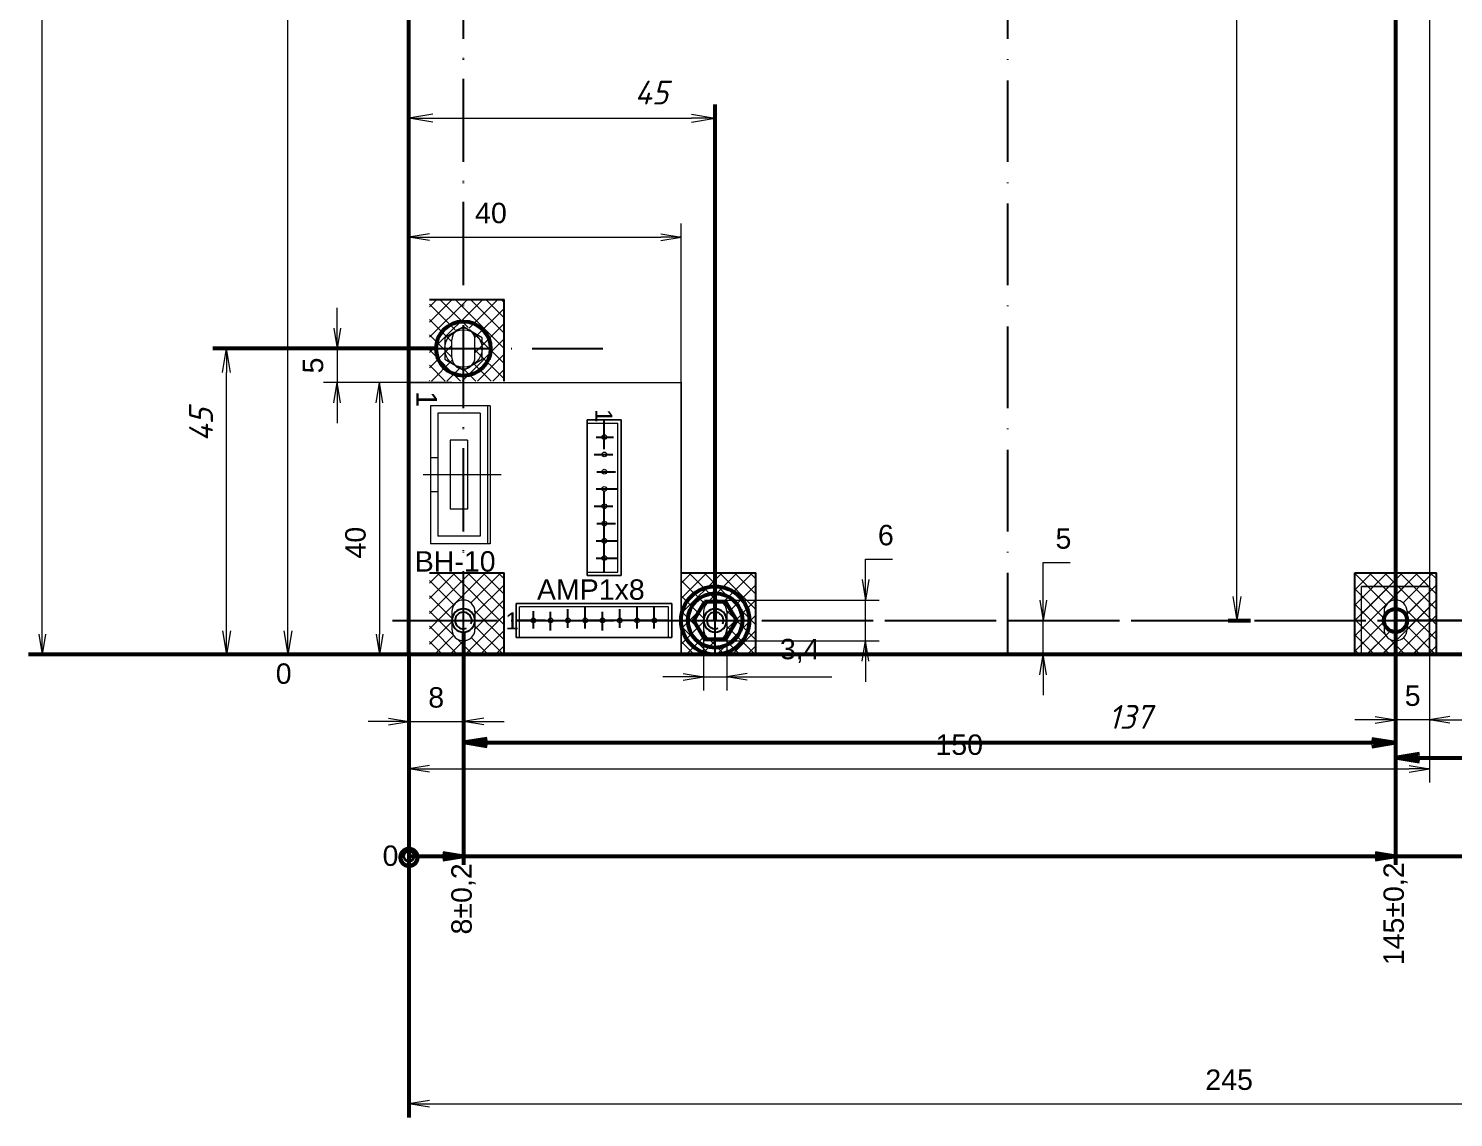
# Model space of a CAD drawing. Header units: millimetres. Extents: x 3219 to 51106, y -14166 to 2063.
# Drawn here: x 4794.7 to 5004.1, y 1692.3 to 1852.4 of the extents above; entities that cross this region are included whole.
import ezdxf

# ---------------------------------------------------------------- set-up
doc = ezdxf.new("R2010")
doc.units = ezdxf.units.MM
doc.linetypes.add('ACAD_ISO10W100', pattern=[18, 12, -3, 0, -3])
doc.layers.get('0').update_dxf_attribs({"lineweight": 53})
doc.layers.add('BP bob', color=3, linetype='Continuous')
doc.layers.add('TOP_SILK', color=6, linetype='Continuous')
for name, color, linetype, lineweight in [('TONK', 3, 'Continuous', 20), ('Оси', 3, 'ACAD_ISO10W100', 25), ('Размеры', 2, 'Continuous', 18), ('Штриховка', 80, 'Continuous', 20)]:
    doc.layers.add(name, color=color, linetype=linetype, lineweight=lineweight)
doc.styles.add('Arial', font='arial.ttf', dxfattribs={"height": 3})
doc.styles.add('Arialc', font='arial.ttf')
doc.styles.add('гост', font='GOST Common Italic.ttf')
doc.dimstyles.new('Arial', dxfattribs={"dimscale": 0, "dimtxt": 3, "dimasz": 3, "dimexe": 2, "dimexo": 0, "dimgap": 2, "dimtad": 1, "dimtoh": 1, "dimdec": 1, "dimrnd": 0.1, "dimzin": 9, "dimtxsty": 'Arial', "dimblk": 'OPEN', "dimcen": -3, "dimdle": 1.25, "dimclrd": 256, "dimclre": 256, "dimclrt": 256, "dimadec": 1, "dimazin": 2, "dimtfac": 1, "dimtdec": 1, "dimtmove": 0, "dimatfit": 3, "dimldrblk": 'DOTSMALL', "dimfxl": 2, "dimtvp": 1.5, "dimtolj": 1, "dimtzin": 1, "dimlwd": -1, "dimarcsym": 0})
doc.dimstyles.new('Arial гост', dxfattribs={"dimscale": 0, "dimtxt": 3.5, "dimasz": 3.5, "dimexe": 2, "dimexo": 0, "dimgap": 2, "dimtad": 1, "dimtoh": 1, "dimdec": 1, "dimrnd": 0.1, "dimzin": 9, "dimtxsty": 'гост', "dimblk": 'OPEN', "dimcen": -3, "dimdle": 1.25, "dimclrd": 256, "dimclre": 256, "dimclrt": 256, "dimadec": 1, "dimazin": 2, "dimtfac": 1, "dimtdec": 1, "dimtmove": 0, "dimatfit": 3, "dimldrblk": 'DOTSMALL', "dimfxl": 2, "dimtvp": 1.5, "dimtolj": 1, "dimtzin": 1, "dimlwd": -1, "dimarcsym": 0})
doc.dimstyles.new('Basa', dxfattribs={"dimtxt": 3, "dimasz": 3, "dimexe": 1.25, "dimexo": 0, "dimgap": 0, "dimtad": 0, "dimjust": 4, "dimtoh": 1, "dimdec": 1, "dimtxsty": 'Arial', "dimblk1": 'DOTSMALL', "dimblk2": 'OPEN', "dimsah": 1, "dimcen": 2.5, "dimclrd": 256, "dimclre": 256, "dimclrt": 256, "dimadec": 0, "dimazin": 0, "dimtfac": 1, "dimtdec": 1, "dimtmove": 1, "dimatfit": 3, "dimldrblk": 'OPEN', "dimfxl": 1.25, "dimarcsym": 0})

# ---------------------------------------------------------------- blocks, each defined once
blk = doc.blocks.new('_Open')
at = {"color": 0, "linetype": 'ByBlock', "lineweight": -2}
for p, q in [((-1, 0.167), (0, 0)), ((-1, -0.167), (0, 0)), ((0, 0), (-1, 0))]:
    blk.add_line(p, q, dxfattribs=at)
blk = doc.blocks.new('*D459')
at = {"layer": 'Defpoints', "color": 0, "transparency": 16777216}
for p in [(19366.6, 2809.99), (19516.6, 2769.99), (19516.6, 2753.17)]:
    blk.add_point(p, dxfattribs=at)
at = {"layer": 'Размеры', "lineweight": -2, "transparency": 16777216}
for p, q in [((19366.6, 2809.99), (19366.6, 2751.17)), ((19516.6, 2769.99), (19516.6, 2751.17))]:
    blk.add_line(p, q, dxfattribs=at)
at = {"layer": 'Размеры', "transparency": 16777216}
blk.add_line((19369.6, 2753.17), (19513.6, 2753.17), dxfattribs=at)
at = {"layer": 'Размеры', "transparency": 16777216, "xscale": 3, "yscale": 3, "zscale": 3, "rotation": 180}
blk.add_blockref('_Open', (19366.6, 2753.17), dxfattribs=at)
at = {"layer": 'Размеры', "transparency": 16777216, "xscale": 3, "yscale": 3, "zscale": 3}
blk.add_blockref('_Open', (19516.6, 2753.17), dxfattribs=at)
at = {"layer": 'Размеры', "transparency": 16777216, "insert": (19447.47, 2756.71), "char_height": 3, "attachment_point": 5, "style": 'Arial'}
blk.add_mtext('\\A1;150', dxfattribs=at)
blk = doc.blocks.new('_DotSmall')
at = {"color": 0, "linetype": 'ByBlock', "const_width": 0.5}
blk.add_lwpolyline([(-0.0625, 0, 1), (0.0625, 0, 1)], format="xyb", close=True, dxfattribs=at)
blk = doc.blocks.new('*D458')
at = {"layer": 'Defpoints', "color": 0, "transparency": 16777216}
for p in [(19516.6, 2999.99), (19515.76, 2769.99), (19535.82, 2769.99)]:
    blk.add_point(p, dxfattribs=at)
at = {"layer": 'Размеры', "lineweight": -2, "transparency": 16777216}
for p, q in [((19516.6, 2999.99), (19537.82, 2999.99)), ((19515.76, 2769.99), (19537.82, 2769.99))]:
    blk.add_line(p, q, dxfattribs=at)
at = {"layer": 'Размеры', "transparency": 16777216}
blk.add_line((19535.82, 2996.99), (19535.82, 2772.99), dxfattribs=at)
at = {"layer": 'Размеры', "transparency": 16777216, "xscale": 3, "yscale": 3, "zscale": 3}
for p, rotation in [((19535.82, 2999.99), 90), ((19535.82, 2769.99), 270)]:
    blk.add_blockref('_Open', p, dxfattribs=dict(at, rotation=rotation))
at = {"layer": 'Размеры', "transparency": 16777216, "insert": (19532.29, 2895.36), "char_height": 3, "attachment_point": 5, "rotation": 90, "style": 'Arial'}
blk.add_mtext('\\A1;230', dxfattribs=at)
blk = doc.blocks.new('*D460')
at = {"layer": 'Defpoints', "color": 0, "transparency": 16777216}
for p in [(19366.6, 2809.99), (19374.6, 2769.99), (19374.6, 2760.13)]:
    blk.add_point(p, dxfattribs=at)
at = {"layer": 'Размеры', "lineweight": -2, "transparency": 16777216}
for p, q in [((19366.6, 2809.99), (19366.6, 2758.13)), ((19374.6, 2769.99), (19374.6, 2758.13))]:
    blk.add_line(p, q, dxfattribs=at)
at = {"layer": 'Размеры', "transparency": 16777216}
for p, q in [((19363.6, 2760.13), (19360.6, 2760.13)), ((19366.6, 2760.13), (19374.6, 2760.13)), ((19377.6, 2760.13), (19380.6, 2760.13))]:
    blk.add_line(p, q, dxfattribs=at)
at = {"layer": 'Размеры', "transparency": 16777216, "xscale": 3, "yscale": 3, "zscale": 3}
blk.add_blockref('_Open', (19366.6, 2760.13), dxfattribs=at)
at = {"layer": 'Размеры', "transparency": 16777216, "xscale": 3, "yscale": 3, "zscale": 3, "rotation": 180}
blk.add_blockref('_Open', (19374.6, 2760.13), dxfattribs=at)
at = {"layer": 'Размеры', "transparency": 16777216, "insert": (19370.6, 2763.66), "char_height": 3, "attachment_point": 5, "style": 'Arial'}
blk.add_mtext('\\A1;8', dxfattribs=at)
blk = doc.blocks.new('*D461')
at = {"layer": 'Defpoints', "color": 0, "transparency": 16777216}
for p in [(19511.61, 2769.99), (19516.6, 2769.99), (19511.61, 2760.39)]:
    blk.add_point(p, dxfattribs=at)
at = {"layer": 'Размеры', "lineweight": -2, "transparency": 16777216}
for p, q in [((19511.61, 2769.99), (19511.61, 2758.39)), ((19516.6, 2769.99), (19516.6, 2758.39))]:
    blk.add_line(p, q, dxfattribs=at)
at = {"layer": 'Размеры', "transparency": 16777216}
for p, q in [((19508.61, 2760.39), (19505.61, 2760.39)), ((19516.6, 2760.39), (19511.61, 2760.39)), ((19519.6, 2760.39), (19522.6, 2760.39))]:
    blk.add_line(p, q, dxfattribs=at)
at = {"layer": 'Размеры', "transparency": 16777216, "xscale": 3, "yscale": 3, "zscale": 3}
blk.add_blockref('_Open', (19511.61, 2760.39), dxfattribs=at)
at = {"layer": 'Размеры', "transparency": 16777216, "xscale": 3, "yscale": 3, "zscale": 3, "rotation": 180}
blk.add_blockref('_Open', (19516.6, 2760.39), dxfattribs=at)
at = {"layer": 'Размеры', "transparency": 16777216, "insert": (19514.11, 2763.91), "char_height": 3, "attachment_point": 5, "style": 'Arial'}
blk.add_mtext('\\A1;5', dxfattribs=at)
blk = doc.blocks.new('*D462')
at = {"layer": 'Defpoints', "color": 0, "transparency": 16777216}
for p in [(19459.8, 2774.99), (19460.64, 2774.99), (19460.64, 2769.99)]:
    blk.add_point(p, dxfattribs=at)
at = {"layer": 'Размеры', "transparency": 16777216}
for p, q in [((19459.8, 2777.99), (19459.8, 2783.5)), ((19459.8, 2783.5), (19463.79, 2783.5)), ((19459.8, 2769.99), (19459.8, 2774.99)), ((19459.8, 2766.99), (19459.8, 2763.99))]:
    blk.add_line(p, q, dxfattribs=at)
at = {"layer": 'Размеры', "lineweight": -2, "transparency": 16777216}
for p, q in [((19460.64, 2774.99), (19457.8, 2774.99)), ((19460.64, 2769.99), (19457.8, 2769.99))]:
    blk.add_line(p, q, dxfattribs=at)
at = {"layer": 'Размеры', "transparency": 16777216, "xscale": 3, "yscale": 3, "zscale": 3}
for p, rotation in [((19459.8, 2774.99), 270), ((19459.8, 2769.99), 90)]:
    blk.add_blockref('_Open', p, dxfattribs=dict(at, rotation=rotation))
at = {"layer": 'Размеры', "transparency": 16777216, "insert": (19462.79, 2787.02), "char_height": 3, "attachment_point": 5, "style": 'Arial'}
blk.add_mtext('\\A1;5', dxfattribs=at)
blk = doc.blocks.new('*D471')
at = {"layer": 'Defpoints', "color": 0, "transparency": 16777216}
for p in [(19406.6, 2831.34), (19366.6, 2809.99), (19406.6, 2769.99)]:
    blk.add_point(p, dxfattribs=at)
at = {"layer": 'Размеры', "lineweight": -2, "transparency": 16777216}
for p, q in [((19366.6, 2809.99), (19366.6, 2833.34)), ((19406.6, 2769.99), (19406.6, 2833.34))]:
    blk.add_line(p, q, dxfattribs=at)
at = {"layer": 'Размеры', "transparency": 16777216}
blk.add_line((19369.6, 2831.34), (19403.6, 2831.34), dxfattribs=at)
at = {"layer": 'Размеры', "transparency": 16777216, "xscale": 3, "yscale": 3, "zscale": 3, "rotation": 180}
blk.add_blockref('_Open', (19366.6, 2831.34), dxfattribs=at)
at = {"layer": 'Размеры', "transparency": 16777216, "xscale": 3, "yscale": 3, "zscale": 3}
blk.add_blockref('_Open', (19406.6, 2831.34), dxfattribs=at)
at = {"layer": 'Размеры', "transparency": 16777216, "insert": (19378.65, 2834.87), "char_height": 3, "attachment_point": 5, "style": 'Arial'}
blk.add_mtext('\\A1;40', dxfattribs=at)
blk = doc.blocks.new('*D472')
at = {"layer": 'Defpoints', "color": 0, "transparency": 16777216}
for p in [(19366.6, 2809.99), (19362.28, 2769.99), (19406.6, 2769.99)]:
    blk.add_point(p, dxfattribs=at)
at = {"layer": 'Размеры', "lineweight": -2, "transparency": 16777216}
for p, q in [((19366.6, 2809.99), (19360.28, 2809.99)), ((19406.6, 2769.99), (19360.28, 2769.99))]:
    blk.add_line(p, q, dxfattribs=at)
at = {"layer": 'Размеры', "transparency": 16777216}
blk.add_line((19362.28, 2806.99), (19362.28, 2772.99), dxfattribs=at)
at = {"layer": 'Размеры', "transparency": 16777216, "xscale": 3, "yscale": 3, "zscale": 3}
for p, rotation in [((19362.28, 2809.99), 90), ((19362.28, 2769.99), 270)]:
    blk.add_blockref('_Open', p, dxfattribs=dict(at, rotation=rotation))
at = {"layer": 'Размеры', "transparency": 16777216, "insert": (19358.75, 2786.43), "char_height": 3, "attachment_point": 5, "rotation": 90, "style": 'Arial'}
blk.add_mtext('\\A1;40', dxfattribs=at)
blk = doc.blocks.new('*D473')
at = {"layer": 'Defpoints', "color": 0, "transparency": 16777216}
for p in [(19409.9, 2774.99), (19413.3, 2774.99), (19413.3, 2766.71)]:
    blk.add_point(p, dxfattribs=at)
at = {"layer": 'Размеры', "lineweight": -2, "transparency": 16777216}
for p, q in [((19409.9, 2774.99), (19409.9, 2764.71)), ((19413.3, 2774.99), (19413.3, 2764.71))]:
    blk.add_line(p, q, dxfattribs=at)
at = {"layer": 'Размеры', "transparency": 16777216}
for p, q in [((19406.9, 2766.71), (19403.9, 2766.71)), ((19409.9, 2766.71), (19413.3, 2766.71)), ((19416.3, 2766.71), (19428.75, 2766.71))]:
    blk.add_line(p, q, dxfattribs=at)
at = {"layer": 'Размеры', "transparency": 16777216, "xscale": 3, "yscale": 3, "zscale": 3}
blk.add_blockref('_Open', (19409.9, 2766.71), dxfattribs=at)
at = {"layer": 'Размеры', "transparency": 16777216, "xscale": 3, "yscale": 3, "zscale": 3, "rotation": 180}
blk.add_blockref('_Open', (19413.3, 2766.71), dxfattribs=at)
at = {"layer": 'Размеры', "transparency": 16777216, "insert": (19424.03, 2770.51), "char_height": 3, "attachment_point": 5, "style": 'Arial'}
blk.add_mtext('\\A1;3,4', dxfattribs=at)
blk = doc.blocks.new('*D474')
at = {"layer": 'Defpoints', "color": 0, "transparency": 16777216}
for p in [(19411.6, 2777.99), (19411.6, 2771.99), (19433.7, 2771.99)]:
    blk.add_point(p, dxfattribs=at)
at = {"layer": 'Размеры', "transparency": 16777216}
for p, q in [((19433.7, 2780.99), (19433.7, 2783.99)), ((19433.7, 2783.99), (19437.68, 2783.99)), ((19433.7, 2771.99), (19433.7, 2777.99)), ((19433.7, 2768.99), (19433.7, 2765.99))]:
    blk.add_line(p, q, dxfattribs=at)
at = {"layer": 'Размеры', "lineweight": -2, "transparency": 16777216}
for p, q in [((19411.6, 2777.99), (19435.7, 2777.99)), ((19411.6, 2771.99), (19435.7, 2771.99))]:
    blk.add_line(p, q, dxfattribs=at)
at = {"layer": 'Размеры', "transparency": 16777216, "xscale": 3, "yscale": 3, "zscale": 3}
for p, rotation in [((19433.7, 2777.99), 270), ((19433.7, 2771.99), 90)]:
    blk.add_blockref('_Open', p, dxfattribs=dict(at, rotation=rotation))
at = {"layer": 'Размеры', "transparency": 16777216, "insert": (19436.69, 2787.52), "char_height": 3, "attachment_point": 5, "style": 'Arial'}
blk.add_mtext('\\A1;6', dxfattribs=at)
blk = doc.blocks.new('A$C81439d71')
for p, q in [((-7.83, 5), (-7.83, 0)), ((-7.83, 5), (15.07, 5)), ((-7.83, 0), (-7.83, 5)), ((15.07, 5), (-7.83, 5)), ((-7.33, 0), (-7.33, 4.5)), ((14.57, 4.5), (-7.33, 4.5)), ((14.57, 0), (14.57, 4.5)), ((15.07, 5), (15.07, 0)), ((15.07, 0), (15.07, 5)), ((-7.83, 0), (15.07, 0)), ((15.07, 0), (-7.83, 0))]:
    blk.add_line(p, q)
for centre in [(-5.29, 2.5), (-2.75, 2.5), (-0.21, 2.5), (2.33, 2.5), (4.87, 2.5), (7.41, 2.5), (9.95, 2.5), (12.49, 2.5)]:
    blk.add_circle(centre, 0.35)
at = {"layer": 'Оси'}
for p, q in [((2.33, 1.32), (2.33, 4.45)), ((9.95, 1.32), (9.95, 4.45)), ((12.49, 1.32), (12.49, 4.45)), ((14.57, 2.5), (-7.83, 2.5)), ((-5.29, 1.32), (-5.29, 3.86)), ((-2.75, 1.03), (-2.75, 3.76)), ((-0.21, 1.42), (-0.21, 4.15)), ((4.87, 1.03), (4.87, 3.76)), ((7.41, 1.42), (7.41, 4.15))]:
    blk.add_line(p, q, dxfattribs=at)
at = {"style": 'Arialc'}
blk.add_text('1', height=2.5, dxfattribs=at).set_placement((-9.4, 1.18))
blk = doc.blocks.new('*D475')
at = {"layer": 'Defpoints', "color": 0, "transparency": 16777216}
for p in [(19374.08, 2814.96), (19356.04, 2809.99), (19372.9, 2809.99)]:
    blk.add_point(p, dxfattribs=at)
at = {"layer": 'Размеры', "transparency": 16777216}
for p, q in [((19356.04, 2817.96), (19356.04, 2820.96)), ((19356.04, 2814.96), (19356.04, 2809.99)), ((19356.04, 2806.99), (19356.04, 2803.99))]:
    blk.add_line(p, q, dxfattribs=at)
at = {"layer": 'Размеры', "lineweight": -2, "transparency": 16777216}
for p, q in [((19374.08, 2814.96), (19354.04, 2814.96)), ((19372.9, 2809.99), (19354.04, 2809.99))]:
    blk.add_line(p, q, dxfattribs=at)
at = {"layer": 'Размеры', "transparency": 16777216, "xscale": 3, "yscale": 3, "zscale": 3}
for p, rotation in [((19356.04, 2814.96), 270), ((19356.04, 2809.99), 90)]:
    blk.add_blockref('_Open', p, dxfattribs=dict(at, rotation=rotation))
at = {"layer": 'Размеры', "transparency": 16777216, "insert": (19352.51, 2812.47), "char_height": 3, "attachment_point": 5, "rotation": 90, "style": 'Arial'}
blk.add_mtext('\\A1;5', dxfattribs=at)
blk = doc.blocks.new('*D599')
at = {"layer": 'Defpoints', "color": 0, "transparency": 16777216}
for p in [(0, 0), (8, 0), (8, -29.65)]:
    blk.add_point(p, dxfattribs=at)
at = {"layer": 'Размеры', "lineweight": -2, "transparency": 16777216}
for p, q in [((0, 0), (0, -30.9)), ((8, 0), (8, -30.9)), ((0, -29.65), (5, -29.65))]:
    blk.add_line(p, q, dxfattribs=at)
at = {"layer": 'Размеры', "lineweight": -2, "transparency": 16777216, "xscale": 3, "yscale": 3, "zscale": 3, "rotation": 180}
blk.add_blockref('_DotSmall', (0, -29.65), dxfattribs=at)
at = {"layer": 'Размеры', "lineweight": -2, "transparency": 16777216, "xscale": 3, "yscale": 3, "zscale": 3}
blk.add_blockref('_Open', (8, -29.65), dxfattribs=at)
at = {"layer": 'Размеры', "transparency": 16777216, "insert": (8, -35.93), "char_height": 3, "attachment_point": 5, "rotation": 90, "style": 'Arial'}
blk.add_mtext('8±0,2', dxfattribs=at)
blk = doc.blocks.new('*D600')
at = {"layer": 'Defpoints', "color": 0, "transparency": 16777216}
for p in [(0, 0), (235, 0.84), (235, -29.65)]:
    blk.add_point(p, dxfattribs=at)
at = {"layer": 'Размеры', "lineweight": -2, "transparency": 16777216}
for p, q in [((0, 0), (0, -30.9)), ((235, 0.84), (235, -30.9)), ((0, -29.65), (232, -29.65))]:
    blk.add_line(p, q, dxfattribs=at)
at = {"layer": 'Размеры', "lineweight": -2, "transparency": 16777216, "xscale": 3, "yscale": 3, "zscale": 3, "rotation": 180}
blk.add_blockref('_DotSmall', (0, -29.65), dxfattribs=at)
at = {"layer": 'Размеры', "lineweight": -2, "transparency": 16777216, "xscale": 3, "yscale": 3, "zscale": 3}
blk.add_blockref('_Open', (235, -29.65), dxfattribs=at)
at = {"layer": 'Размеры', "transparency": 16777216, "insert": (235, -38.29), "char_height": 3, "attachment_point": 5, "rotation": 90, "style": 'Arial'}
blk.add_mtext('235±0,2', dxfattribs=at)
blk = doc.blocks.new('*D601')
at = {"layer": 'Defpoints', "color": 0, "transparency": 16777216}
for p in [(240, 21.6), (0, 0), (240, -29.65)]:
    blk.add_point(p, dxfattribs=at)
at = {"layer": 'Размеры', "lineweight": -2, "transparency": 16777216}
for p, q in [((240, 21.6), (240, -30.9)), ((0, 0), (0, -30.9)), ((0, -29.65), (237, -29.65))]:
    blk.add_line(p, q, dxfattribs=at)
at = {"layer": 'Размеры', "lineweight": -2, "transparency": 16777216, "xscale": 3, "yscale": 3, "zscale": 3, "rotation": 180}
blk.add_blockref('_DotSmall', (0, -29.65), dxfattribs=at)
at = {"layer": 'Размеры', "lineweight": -2, "transparency": 16777216, "xscale": 3, "yscale": 3, "zscale": 3}
blk.add_blockref('_Open', (240, -29.65), dxfattribs=at)
at = {"layer": 'Размеры', "transparency": 16777216, "insert": (240, -38.29), "char_height": 3, "attachment_point": 5, "rotation": 90, "style": 'Arial'}
blk.add_mtext('240±0,2', dxfattribs=at)
blk = doc.blocks.new('*D608')
at = {"layer": 'Defpoints', "color": 0, "transparency": 16777216}
for p in [(0, 0), (245, 0), (245, -66.06)]:
    blk.add_point(p, dxfattribs=at)
at = {"layer": 'Размеры', "lineweight": -2, "transparency": 16777216}
for p, q in [((0, 0), (0, -68.06)), ((245, 0), (245, -68.06))]:
    blk.add_line(p, q, dxfattribs=at)
at = {"layer": 'Размеры', "transparency": 16777216}
blk.add_line((3, -66.06), (242, -66.06), dxfattribs=at)
at = {"layer": 'Размеры', "transparency": 16777216, "xscale": 3, "yscale": 3, "zscale": 3, "rotation": 180}
blk.add_blockref('_Open', (0, -66.06), dxfattribs=at)
at = {"layer": 'Размеры', "transparency": 16777216, "xscale": 3, "yscale": 3, "zscale": 3}
blk.add_blockref('_Open', (245, -66.06), dxfattribs=at)
at = {"layer": 'Размеры', "transparency": 16777216, "insert": (120.54, -62.53), "char_height": 3, "attachment_point": 5, "style": 'Arial'}
blk.add_mtext('\\A1;245', dxfattribs=at)
blk = doc.blocks.new('*D609')
at = {"layer": 'Defpoints', "color": 0, "transparency": 16777216}
for p in [(-53.92, 230), (0, 230), (0, 0)]:
    blk.add_point(p, dxfattribs=at)
at = {"layer": 'Размеры', "lineweight": -2, "transparency": 16777216}
for p, q in [((0, 230), (-55.92, 230)), ((0, 0), (-55.92, 0))]:
    blk.add_line(p, q, dxfattribs=at)
at = {"layer": 'Размеры', "transparency": 16777216}
blk.add_line((-53.92, 3), (-53.92, 227), dxfattribs=at)
at = {"layer": 'Размеры', "transparency": 16777216, "xscale": 3, "yscale": 3, "zscale": 3}
for p, rotation in [((-53.92, 230), 90), ((-53.92, 0), 270)]:
    blk.add_blockref('_Open', p, dxfattribs=dict(at, rotation=rotation))
at = {"layer": 'Размеры', "transparency": 16777216, "insert": (-57.45, 158.94), "char_height": 3, "attachment_point": 5, "rotation": 90, "style": 'Arial'}
blk.add_mtext('\\A1;230', dxfattribs=at)
blk = doc.blocks.new('*D611')
at = {"layer": 'Defpoints', "color": 0, "transparency": 16777216}
for p in [(145, 207.55), (0, 0), (145, -29.65)]:
    blk.add_point(p, dxfattribs=at)
at = {"layer": 'Размеры', "lineweight": -2, "transparency": 16777216}
for p, q in [((145, 207.55), (145, -30.9)), ((0, 0), (0, -30.9)), ((0, -29.65), (142, -29.65))]:
    blk.add_line(p, q, dxfattribs=at)
at = {"layer": 'Размеры', "lineweight": -2, "transparency": 16777216, "xscale": 3, "yscale": 3, "zscale": 3, "rotation": 180}
blk.add_blockref('_DotSmall', (0, -29.65), dxfattribs=at)
at = {"layer": 'Размеры', "lineweight": -2, "transparency": 16777216, "xscale": 3, "yscale": 3, "zscale": 3}
blk.add_blockref('_Open', (145, -29.65), dxfattribs=at)
at = {"layer": 'Размеры', "transparency": 16777216, "insert": (145, -38.12), "char_height": 3, "attachment_point": 5, "rotation": 90, "style": 'Arial'}
blk.add_mtext('145±0,2', dxfattribs=at)
blk = doc.blocks.new('*D617')
at = {"lineweight": -2, "transparency": 16777216}
for p, q in [((145, 5), (145, -14.96)), ((8, 3.3), (8, -14.96))]:
    blk.add_line(p, q, dxfattribs=at)
at = {"transparency": 16777216}
blk.add_line((11.5, -12.96), (141.5, -12.96), dxfattribs=at)
at = {"layer": 'Defpoints', "color": 0, "transparency": 16777216}
for p in [(145, 5), (8, 3.3), (145, -12.96)]:
    blk.add_point(p, dxfattribs=at)
at = {"transparency": 16777216, "xscale": 3.5, "yscale": 3.5, "zscale": 3.5, "rotation": 180}
blk.add_blockref('_Open', (8, -12.96), dxfattribs=at)
at = {"transparency": 16777216, "xscale": 3.5, "yscale": 3.5, "zscale": 3.5}
blk.add_blockref('_Open', (145, -12.96), dxfattribs=at)
at = {"transparency": 16777216, "insert": (105.95, -9.18), "char_height": 3.5, "attachment_point": 5, "style": 'гост'}
blk.add_mtext('\\A1;137', dxfattribs=at)
blk = doc.blocks.new('*D618')
at = {"lineweight": -2, "transparency": 16777216}
for p, q in [((145, 5), (145, -17.21)), ((235, 5), (235, -17.21))]:
    blk.add_line(p, q, dxfattribs=at)
at = {"transparency": 16777216}
blk.add_line((148.5, -15.21), (231.5, -15.21), dxfattribs=at)
at = {"layer": 'Defpoints', "color": 0, "transparency": 16777216}
for p in [(145, 5), (235, 5), (235, -15.21)]:
    blk.add_point(p, dxfattribs=at)
at = {"transparency": 16777216, "xscale": 3.5, "yscale": 3.5, "zscale": 3.5, "rotation": 180}
blk.add_blockref('_Open', (145, -15.21), dxfattribs=at)
at = {"transparency": 16777216, "xscale": 3.5, "yscale": 3.5, "zscale": 3.5}
blk.add_blockref('_Open', (235, -15.21), dxfattribs=at)
at = {"transparency": 16777216, "insert": (205.48, -11.46), "char_height": 3.5, "attachment_point": 5, "style": 'гост'}
blk.add_mtext('\\A1;90', dxfattribs=at)
blk = doc.blocks.new('*D621')
at = {"layer": 'Defpoints', "color": 0, "transparency": 16777216}
for p in [(45, 78.85), (0, 40), (45, 5)]:
    blk.add_point(p, dxfattribs=at)
at = {"layer": 'Размеры', "lineweight": -2, "transparency": 16777216}
for p, q in [((0, 40), (0, 80.85)), ((45, 5), (45, 80.85))]:
    blk.add_line(p, q, dxfattribs=at)
at = {"layer": 'Размеры', "transparency": 16777216}
blk.add_line((3.5, 78.85), (41.5, 78.85), dxfattribs=at)
at = {"layer": 'Размеры', "transparency": 16777216, "xscale": 3.5, "yscale": 3.5, "zscale": 3.5, "rotation": 180}
blk.add_blockref('_Open', (0, 78.85), dxfattribs=at)
at = {"layer": 'Размеры', "transparency": 16777216, "xscale": 3.5, "yscale": 3.5, "zscale": 3.5}
blk.add_blockref('_Open', (45, 78.85), dxfattribs=at)
at = {"layer": 'Размеры', "transparency": 16777216, "insert": (35.63, 82.6), "char_height": 3.5, "attachment_point": 5, "style": 'гост'}
blk.add_mtext('\\A1;45', dxfattribs=at)
blk = doc.blocks.new('*D622')
at = {"layer": 'Defpoints', "color": 0, "transparency": 16777216}
for p in [(-26.81, 44.97), (4, 44.97), (0, 0)]:
    blk.add_point(p, dxfattribs=at)
at = {"layer": 'Размеры', "lineweight": -2, "transparency": 16777216}
for p, q in [((4, 44.97), (-28.81, 44.97)), ((0, 0), (-28.81, 0))]:
    blk.add_line(p, q, dxfattribs=at)
at = {"layer": 'Размеры', "transparency": 16777216}
blk.add_line((-26.81, 3.5), (-26.81, 41.47), dxfattribs=at)
at = {"layer": 'Размеры', "transparency": 16777216, "xscale": 3.5, "yscale": 3.5, "zscale": 3.5}
for p, rotation in [((-26.81, 44.97), 90), ((-26.81, 0), 270)]:
    blk.add_blockref('_Open', p, dxfattribs=dict(at, rotation=rotation))
at = {"layer": 'Размеры', "transparency": 16777216, "insert": (-30.56, 33.76), "char_height": 3.5, "attachment_point": 5, "rotation": 90, "style": 'гост'}
blk.add_mtext('\\A1;45', dxfattribs=at)
blk = doc.blocks.new('*D623')
at = {"layer": 'Defpoints', "color": 0, "transparency": 16777216}
for p in [(-17.82, 185.03), (-2.82, 185.03), (-2.82, 0)]:
    blk.add_point(p, dxfattribs=at)
at = {"layer": 'Размеры', "lineweight": -2, "transparency": 16777216}
for p, q in [((-2.82, 185.03), (-19.82, 185.03)), ((-2.82, 0), (-19.82, 0))]:
    blk.add_line(p, q, dxfattribs=at)
at = {"layer": 'Размеры', "transparency": 16777216}
blk.add_line((-17.82, 3.5), (-17.82, 181.53), dxfattribs=at)
at = {"layer": 'Размеры', "transparency": 16777216, "xscale": 3.5, "yscale": 3.5, "zscale": 3.5}
for p, rotation in [((-17.82, 185.03), 90), ((-17.82, 0), 270)]:
    blk.add_blockref('_Open', p, dxfattribs=dict(at, rotation=rotation))
at = {"layer": 'Размеры', "transparency": 16777216, "insert": (-21.57, 141.3), "char_height": 3.5, "attachment_point": 5, "rotation": 90, "style": 'гост'}
blk.add_mtext('\\A1;185', dxfattribs=at)
blk = doc.blocks.new('*D624')
at = {"layer": 'Defpoints', "color": 0, "transparency": 16777216}
for p in [(121.66, 225), (136.73, 225), (120.39, 5)]:
    blk.add_point(p, dxfattribs=at)
at = {"layer": 'Размеры', "lineweight": -2, "transparency": 16777216}
for p, q in [((136.73, 225), (119.66, 225)), ((120.39, 5), (123.66, 5))]:
    blk.add_line(p, q, dxfattribs=at)
at = {"layer": 'Размеры', "transparency": 16777216}
blk.add_line((121.66, 8.5), (121.66, 221.5), dxfattribs=at)
at = {"layer": 'Размеры', "transparency": 16777216, "xscale": 3.5, "yscale": 3.5, "zscale": 3.5}
for p, rotation in [((121.66, 225), 90), ((121.66, 5), 270)]:
    blk.add_blockref('_Open', p, dxfattribs=dict(at, rotation=rotation))
at = {"layer": 'Размеры', "transparency": 16777216, "insert": (117.91, 136.23), "char_height": 3.5, "attachment_point": 5, "rotation": 90, "style": 'гост'}
blk.add_mtext('\\A1;220', dxfattribs=at)
blk = doc.blocks.new('A$C190b9617')
at = {"layer": 'Штриховка'}
h = blk.add_hatch(dxfattribs=at)
h.set_pattern_fill('ANSI37', color=256, scale=0.5)
h.set_pattern_definition([(45, (-1711.8687, -3016.3466), (-1.122532, 1.122532), []), (135, (-1711.8687, -3016.3466), (-1.122532, -1.122532), [])])
h.paths.add_polyline_path([(14, 40.2), (8, 40.2), (8, 42.2, 0.414214), (9.7, 43.9), (9.7, 45.2), (14, 45.2)])
h.paths.add_polyline_path([(14, 45.2), (9.7, 45.2), (9.7, 46.5, 0.414214), (8, 48.2), (8, 52.2), (14, 52.2)])
edge = h.paths.add_edge_path()
edge.add_line((3.01, 40.2), (3.01, 45.2))
edge.add_line((3.01, 45.2), (6.3, 45.2))
edge.add_line((6.3, 45.2), (6.3, 43.9))
edge.add_arc((8, 43.9), 1.7, 180, 270)
edge.add_line((8, 42.2), (8, 40.2))
edge.add_line((8, 40.2), (3.01, 40.2))
edge = h.paths.add_edge_path()
edge.add_line((3.01, 45.2), (3.01, 52.2))
edge.add_line((3.01, 52.2), (8, 52.2))
edge.add_line((8, 52.2), (8, 48.2))
edge.add_arc((8, 46.5), 1.7, 90, 180)
edge.add_line((6.3, 46.5), (6.3, 45.2))
edge.add_line((6.3, 45.2), (3.01, 45.2))
h = blk.add_hatch(dxfattribs=at)
h.set_pattern_fill('ANSI37', color=256, scale=0.5)
h.set_pattern_definition([(45, (-1711.8687, -2976.1466), (-1.122532, 1.122532), []), (135, (-1711.8687, -2976.1466), (-1.122532, -1.122532), [])])
h.paths.add_polyline_path([(14, 0), (8, 0), (8, 2, 0.414214), (9.7, 3.7), (9.7, 5), (14, 5)])
h.paths.add_polyline_path([(14, 5), (9.7, 5), (9.7, 6.3, 0.414214), (8, 8), (8, 12), (14, 12)])
edge = h.paths.add_edge_path()
edge.add_line((3.01, 0), (3.01, 5))
edge.add_line((3.01, 5), (6.3, 5))
edge.add_line((6.3, 5), (6.3, 3.7))
edge.add_arc((8, 3.7), 1.7, 180, 270)
edge.add_line((8, 2), (8, 0))
edge.add_line((8, 0), (3.01, 0))
edge = h.paths.add_edge_path()
edge.add_line((3.01, 5), (3.01, 12))
edge.add_line((3.01, 12), (8, 12))
edge.add_line((8, 12), (8, 8))
edge.add_arc((8, 6.3), 1.7, 90, 180)
edge.add_line((6.3, 6.3), (6.3, 5))
edge.add_line((6.3, 5), (3.01, 5))
h = blk.add_hatch(dxfattribs=at)
h.set_pattern_fill('ANSI37', color=256, scale=0.5)
h.set_pattern_definition([(45, (-1674.8687, -2976.1466), (-1.122532, 1.122532), []), (135, (-1674.8687, -2976.1466), (-1.122532, -1.122532), [])])
h.paths.add_polyline_path([(51, 0), (45, 0), (45, 2, 0.414214), (46.7, 3.7), (46.7, 5), (51, 5)])
h.paths.add_polyline_path([(51, 5), (46.7, 5), (46.7, 6.3, 0.414214), (45, 8), (45, 12), (51, 12)])
edge = h.paths.add_edge_path()
edge.add_line((40.01, 0), (40.01, 5))
edge.add_line((40.01, 5), (43.3, 5))
edge.add_line((43.3, 5), (43.3, 3.7))
edge.add_arc((45, 3.7), 1.7, 180, 270)
edge.add_line((45, 2), (45, 0))
edge.add_line((45, 0), (40.01, 0))
edge = h.paths.add_edge_path()
edge.add_line((40.01, 5), (40.01, 12))
edge.add_line((40.01, 12), (45, 12))
edge.add_line((45, 12), (45, 8))
edge.add_arc((45, 6.3), 1.7, 90, 180)
edge.add_line((43.3, 6.3), (43.3, 5))
edge.add_line((43.3, 5), (40.01, 5))
h = blk.add_hatch(dxfattribs=at)
h.set_pattern_fill('ANSI37', color=256, scale=0.5)
h.set_pattern_definition([(45, (-1574.8687, -2976.1466), (-1.122532, 1.122532), []), (135, (-1574.8687, -2976.1466), (-1.122532, -1.122532), [])])
h.paths.add_polyline_path([(151, 0), (145, 0), (145, 2, 0.414214), (146.7, 3.7), (146.7, 5), (151, 5)])
h.paths.add_polyline_path([(151, 5), (146.7, 5), (146.7, 6.3, 0.414214), (145, 8), (145, 12), (151, 12)])
h.paths.add_polyline_path([(145, 8, 0.414214), (143.3, 6.3), (143.3, 5), (139, 5), (139, 12), (145, 12)])
h.paths.add_polyline_path([(145, 0), (139, 0), (139, 5), (143.3, 5), (143.3, 3.7, 0.414214), (145, 2)])
for p, q in [((150, 230), (150, 0)), ((150, 230), (150, 0)), ((0, 40), (0, 190)), ((6.3, 43.67), (6.3, 46.27)), ((9.7, 43.67), (9.7, 46.27)), ((0, 40), (40.09, 40)), ((40, 40), (40, 0)), ((11.94, 36.57), (3.14, 36.57)), ((3.14, 36.57), (3.14, 16.27)), ((11.54, 36.57), (11.54, 16.27)), ((11.94, 36.57), (11.94, 16.27)), ((4.24, 35.47), (4.24, 17.37)), ((10.44, 35.47), (4.24, 35.47)), ((10.44, 35.47), (10.44, 17.37)), ((8.61, 31.5), (6.07, 31.5)), ((6.07, 31.5), (6.07, 21.34)), ((8.61, 31.5), (8.61, 21.34)), ((4.24, 28.92), (3.14, 28.92)), ((13.54, 26.42), (2.08, 26.42)), ((4.24, 23.92), (3.14, 23.92)), ((8.61, 21.34), (6.07, 21.34)), ((10.44, 17.37), (4.24, 17.37)), ((11.94, 16.27), (3.14, 16.27)), ((6.3, 6.3), (6.3, 3.7)), ((9.7, 6.3), (9.7, 3.7)), ((15.74, 7.5), (15.74, 2.5)), ((15.74, 7.5), (38.64, 7.5)), ((15.74, 2.5), (15.74, 7.5)), ((38.64, 7.5), (15.74, 7.5)), ((16.24, 2.5), (16.24, 7)), ((38.14, 7), (16.24, 7)), ((38.14, 2.5), (38.14, 7)), ((38.64, 7.5), (38.64, 2.5)), ((38.64, 2.5), (38.64, 7.5)), ((43.3, 6.3), (43.3, 3.7)), ((46.7, 6.3), (46.7, 3.7)), ((143.31, 6.3), (143.31, 3.7)), ((146.71, 6.3), (146.71, 3.7)), ((15.74, 2.5), (38.64, 2.5)), ((38.64, 2.5), (15.74, 2.5)), ((150, 0), (40, 0))]:
    blk.add_line(p, q)
for centre in [(18.28, 5), (20.82, 5), (23.36, 5), (25.9, 5), (28.44, 5), (30.98, 5), (33.52, 5), (36.06, 5)]:
    blk.add_circle(centre, 0.35)
for centre, start, end in [((8, 46.27), 0, 180), ((8, 43.67), 180, 0), ((8, 6.3), 0, 180), ((45, 6.3), 0, 180), ((145.01, 6.3), 0, 180), ((8, 3.7), 180, 0), ((45, 3.7), 180, 0), ((145.01, 3.7), 180, 0)]:
    blk.add_arc(centre, 1.7, start, end)
at = {"layer": 'BP bob'}
for p, q in [((3.01, 52.2), (14, 52.2)), ((14, 40.2), (14, 52.2)), ((3.01, 12), (14, 12)), ((14, 0), (14, 12)), ((40.01, 12), (51, 12)), ((51, 0), (51, 12)), ((139, 12), (151, 12)), ((139, 0), (139, 12)), ((139, 12), (151, 12)), ((139, 0), (139, 12)), ((151, 0), (151, 12)), ((151, 0), (151, 12))]:
    blk.add_line(p, q, dxfattribs=at)
at = {"layer": 'TOP_SILK'}
for points in [[(8, 6.7, 1), (8, 3.3, 1), (8, 6.7)], [(45, 6.7, 1), (45, 3.3, 1), (45, 6.7)]]:
    blk.add_lwpolyline(points, format="xyb", dxfattribs=at)
for centre in [(8, 5), (45, 5)]:
    blk.add_arc(centre, 1.22, 335.0273, 292.1135, dxfattribs=at)
at = {"layer": 'Оси'}
for p, q in [((8, 0.23), (8, 230.23)), ((88, 0), (88, 230)), ((145, 0), (145, 230)), ((0, 44.97), (28.48, 44.97)), ((45, 0.23), (45, 19.53)), ((145.01, 0), (145.01, 10.51)), ((18.28, 3.82), (18.28, 6.36)), ((23.36, 3.92), (23.36, 6.65)), ((25.9, 3.82), (25.9, 6.95)), ((30.98, 3.92), (30.98, 6.65)), ((33.52, 3.82), (33.52, 6.95)), ((36.06, 3.82), (36.06, 6.95)), ((0, 5), (33.75, 5)), ((2.01, 5), (13, 5)), ((38.14, 5), (15.74, 5)), ((20.82, 3.53), (20.82, 6.26)), ((28.44, 3.53), (28.44, 6.26)), ((38.12, 5), (160, 5)), ((39.01, 5), (50, 5)), ((156, 5), (145.01, 5))]:
    blk.add_line(p, q, dxfattribs=at)
at = {"layer": 'Размеры', "rotation": 270}
blk.add_blockref('A$C81439d71', (26.21, 26.66), dxfattribs=at)
at = {"style": 'Arialc'}
for s, height, p in [('ВН-10', 3, (0.85, 12.18)), ('АМР1х8', 3, (18.81, 8.04)), ('1', 2.5, (14.18, 3.68))]:
    blk.add_text(s, height=height, dxfattribs=at).set_placement(p)
at = {"layer": 'Размеры', "style": 'Arialc'}
blk.add_text('1', height=3, rotation=270, dxfattribs=at).set_placement((1.1, 38.71))
at = {"layer": 'Размеры'}
for base, p1, p2, angle, picture, middle in [((169.22, 0), (150, 230), (149.15, 0), 90, '*D458', (169.22, 125.37)), ((-10.57, 40), (7.47, 44.97), (6.3, 40), 90, '*D475', (-10.57, 42.49)), ((-4.32, 0), (0, 40), (40, 0), 270, '*D472', (-4.32, 16.44)), ((67.1, 2), (45, 8), (45, 2), 90, '*D474', (70.09, 14)), ((93.19, 5), (94.03, 0), (94.03, 5), 90, '*D462', (96.19, 13.51))]:
    dim = blk.add_linear_dim(base=base, p1=p1, p2=p2, angle=angle, dimstyle='Arial', override={"dimscale": 1}, dxfattribs=at)
    dim.commit()
    dim.dimension.update_dxf_attribs({"geometry": picture, "text_midpoint": middle, "dimtype": 128, "insert": (-19366.6, -2769.99)})
for base, p1, p2, picture, middle in [((40, 61.35), (0, 40), (40, 0), '*D471', (12.05, 61.35)), ((8, -9.86), (0, 40), (8, 0), '*D460', (4, -9.86)), ((150, -16.81), (0, 40), (150, 0), '*D459', (80.87, -16.81)), ((46.7, -3.28), (43.3, 5), (46.7, 5), '*D473', (57.42, -3.28)), ((145.01, -9.6), (150, 0), (145.01, 0), '*D461', (147.5, -9.6))]:
    dim = blk.add_linear_dim(base=base, p1=p1, p2=p2, dimstyle='Arial', override={"dimscale": 1}, dxfattribs=at)
    dim.commit()
    dim.dimension.update_dxf_attribs({"geometry": picture, "text_midpoint": middle, "dimtype": 128, "insert": (-19366.6, -2769.99)})
blk = doc.blocks.new('A$Ca8bbca3f')
at = {"layer": 'Размеры'}
h = blk.add_hatch(dxfattribs=at)
h.set_pattern_fill('ANSI32', color=256, scale=0.5, style=0)
h.set_pattern_definition([(45, (-4724.3784, -2250.7166), (-3.367596, 3.367596), []), (45, (-4722.1334, -2250.7166), (-3.367596, 3.367596), [])])
h.paths.add_polyline_path([(145, 10), (140, 10), (140, 5), (143.3, 5, -0.414214), (145, 6.7)])
h.paths.add_polyline_path([(150, 10), (145, 10), (145, 6.7, -0.414214), (146.7, 5), (150, 5)])
h.paths.add_polyline_path([(150, 5), (146.7, 5, -0.414214), (145, 3.3), (145, 0), (150, 0)])
h.paths.add_polyline_path([(145, 3.3, -0.414214), (143.3, 5), (140, 5), (140, 0), (145, 0)])
for p, q in [((0, 0), (0, 230)), ((255, 0), (0, 0))]:
    blk.add_line(p, q)
blk.add_lwpolyline([(43.41, 7.75), (41.82, 5), (43.41, 2.25), (46.59, 2.25), (48.18, 5), (46.59, 7.75)], close=True)
for centre, radius in [((8, 44.97), 4), ((8, 44.97), 4), ((45, 5), 5.01), ((45, 5), 4), ((145, 5), 1.7), ((145, 5), 1.7)]:
    blk.add_circle(centre, radius)
at = {"layer": 'TONK'}
for p, q in [((140, 10), (150, 10)), ((140, 0), (140, 10)), ((150, 10), (140, 10)), ((150, 0), (150, 10))]:
    blk.add_line(p, q, dxfattribs=at)
at = {"layer": 'Оси'}
for p, q in [((8, 0), (8, 230)), ((145, 0), (145, 13.78)), ((-2.44, 5), (255, 5))]:
    blk.add_line(p, q, dxfattribs=at)
at = {"layer": 'Размеры'}
blk.add_lwpolyline([(5.25, 43.39), (8, 41.8), (10.75, 43.39), (10.75, 46.56), (8, 48.15), (5.25, 46.56)], close=True, dxfattribs=at)
for centre, radius in [((8, 44.97), 2.75), ((45, 5), 5), ((45, 5), 4)]:
    blk.add_circle(centre, radius, dxfattribs=at)
blk.add_blockref('A$C190b9617', (0, 0), dxfattribs=at)
at = {"layer": 'Размеры', "char_height": 3, "width": 3.2168, "attachment_point": 1, "style": 'Arialc'}
for insert in [(-19.58, -1.31), (-3.88, -28.08)]:
    blk.add_mtext('0', dxfattribs=dict(at, insert=insert))
for base, p1, p2, picture, middle in [((145, -12.96), (8, 3.3), (145, 5), '*D617', (105.95, -12.96)), ((235, -15.21), (145, 5), (235, 5), '*D618', (205.48, -15.21))]:
    dim = blk.add_linear_dim(base=base, p1=p1, p2=p2, dimstyle='Arial гост', override={"dimscale": 1})
    dim.commit()
    dim.dimension.update_dxf_attribs({"geometry": picture, "text_midpoint": middle, "dimtype": 128})
at = {"layer": 'Размеры'}
for base, p1, p2, dimstyle, picture, middle in [((-53.92, 230), (0, 0), (0, 230), 'Arial', '*D609', (-53.92, 158.94)), ((121.66, 225), (120.39, 5), (136.73, 225), 'Arial гост', '*D624', (121.66, 136.23)), ((-17.82, 185.03), (-2.82, 0), (-2.82, 185.03), 'Arial гост', '*D623', (-17.82, 141.3)), ((-26.81, 44.97), (0, 0), (4, 44.97), 'Arial гост', '*D622', (-26.81, 33.76))]:
    dim = blk.add_linear_dim(base=base, p1=p1, p2=p2, angle=90, dimstyle=dimstyle, override={"dimscale": 1}, dxfattribs=at)
    dim.commit()
    dim.dimension.update_dxf_attribs({"geometry": picture, "text_midpoint": middle, "dimtype": 128})
for base, p2, picture, middle in [((145, -29.65), (145, 207.55), '*D611', (145, -38.12)), ((240, -29.65), (240, 21.6), '*D601', (240, -38.29)), ((235, -29.65), (235, 0.84), '*D600', (235, -38.29)), ((8, -29.65), (8, 0), '*D599', (8, -35.93))]:
    dim = blk.add_linear_dim(base=base, p1=(0, 0), p2=p2, dimstyle='Basa', override={"dimgap": 0, "dimtol": 1, "dimlim": 0, "dimtp": 0.2, "dimtm": 0.2}, dxfattribs=at)
    dim.commit()
    dim.dimension.update_dxf_attribs({"geometry": picture, "text_midpoint": middle})
for base, p1, p2, dimstyle, picture, middle in [((45, 78.85), (0, 40), (45, 5), 'Arial гост', '*D621', (35.63, 78.85)), ((245, -66.06), (0, 0), (245, 0), 'Arial', '*D608', (120.54, -66.06))]:
    dim = blk.add_linear_dim(base=base, p1=p1, p2=p2, dimstyle=dimstyle, override={"dimscale": 1}, dxfattribs=at)
    dim.commit()
    dim.dimension.update_dxf_attribs({"geometry": picture, "text_midpoint": middle, "dimtype": 128})
blk.add_leader([(0, -29.83), (0, -19.4)], dimstyle='Arial', override={"dimscale": 1, "dimasz": 5, "dimtad": 0}, dxfattribs=at)

msp = doc.modelspace()

# ---------------------------------------------------------------- block references
msp.add_blockref('A$Ca8bbca3f', (4850.62, 1760.36))

doc.saveas('drawing.dxf')
